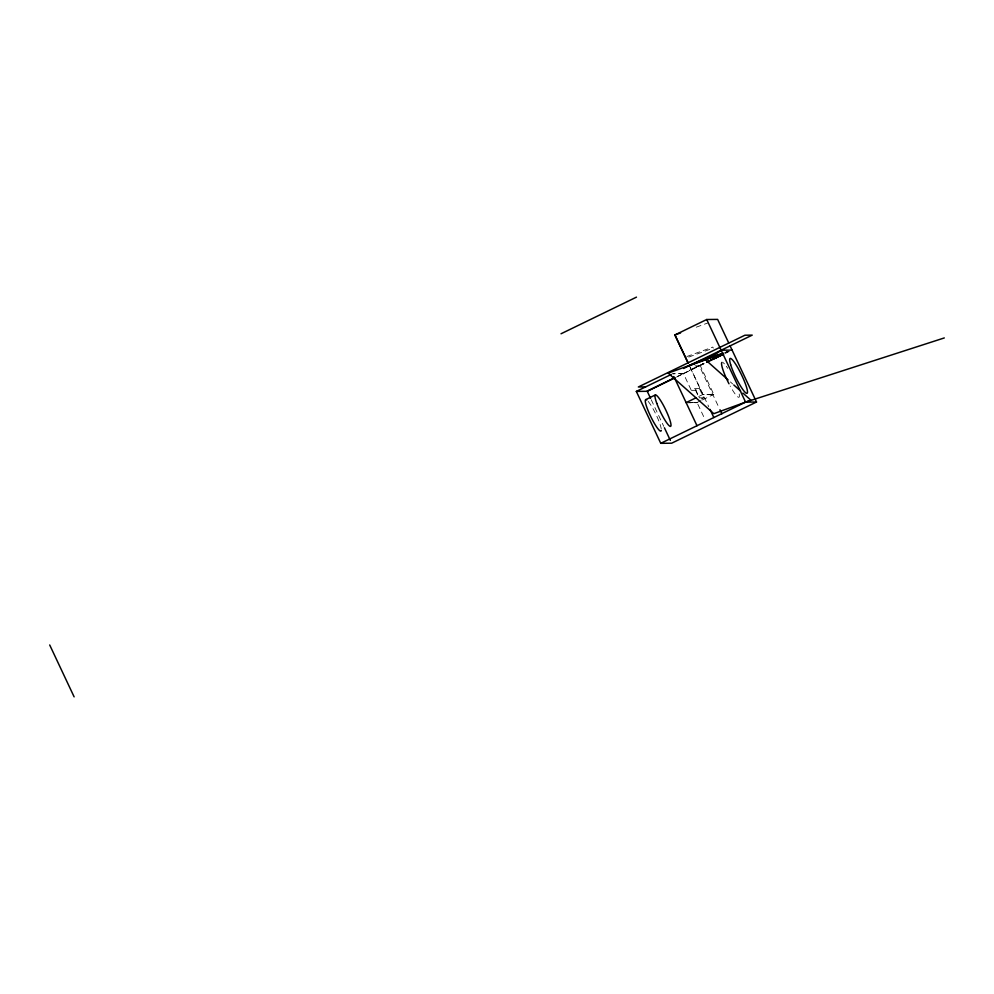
<?xml version="1.0" encoding="UTF-8"?>
<svg xmlns="http://www.w3.org/2000/svg" width="994" height="994" viewBox="0 0 994 994"><rect width="100%" height="100%" fill="white"/><g stroke="black" fill="none" stroke-linecap="round" stroke-linejoin="round"><path stroke-width="0.75" stroke-dasharray="4.97 3.73" d="M699.242 365.755L697.117 366.711L699.242 365.73L719.321 408.372M728.204 351.454L725.744 352.646L728.142 351.789M703.156 363.879C699.242 365.332 705.516 363.22 702.472 364.028M677.809 376.204L685.723 372.377L682.89 373.756M696.446 367.097L694.806 367.792L696.695 366.898L696.011 367.295M702.373 364.102L702.733 364.102M699.813 365.32L699.875 365.519M686.022 372.241L687.599 371.383M676.516 377.086L704.274 363.605M725.123 353.479L729.298 351.454M699.354 388.492L695.017 388.542L691.29 390.356L695.626 390.307L699.354 388.492L703.727 397.799L701.242 399.004M698.683 396.519L702.969 394.432L713.791 394.369L700.136 365.357M701.006 400.582L697.043 402.508L688.904 402.607M702.336 399.936L713.791 394.369M695.763 367.407L696.446 367.059M691.874 369.395L693.253 368.65L690.979 369.669L692.259 369.022M697.887 366.475C700.435 365.245 695.85 366.96 697.925 366.426M696.247 327.188L707.653 323.025M686.829 356.535L712.822 347.08L713.307 348.124M688.767 357.057L711.866 348.646M724.961 352.448L727.77 351.429M724.949 352.696L727.807 351.652M683.387 373.495L672.553 373.794L683.387 373.495L692.545 393.015M694.297 368.004L693.265 368.526M693.849 368.153L693.452 368.352M703.727 397.799L699.403 397.848L695.017 388.542M690.209 402.582L697.043 402.508L704.734 418.872M686.208 402.806L697.129 402.694M695.067 365.854L699.378 365.978M712.934 394.792L702.87 394.481L689.314 365.68M730.379 381.92L732.653 383.945M689.414 365.63L708.722 406.67M695.626 390.307L698.757 396.954M651.207 399.712L663.756 426.364M648.15 401.377A17.47 2.82 64.1 0 1 661.209 428.65M739.188 394.009A19.395 3.131 64.1 0 1 730.155 385.995M722.924 362.524A19.395 3.131 64.1 0 1 724.402 363.841M726.303 366.252A19.395 3.131 64.1 0 1 727.745 368.389M689.289 370.464L690.097 370.128L689.264 370.439M690.296 369.942L690.296 369.942M700.621 364.848L701.267 364.835L700.621 364.848"/><path stroke-width="1.49" d="M719.283 356.014L720.961 355.193L718.948 356.187M707.144 361.717L707.629 361.58M715.978 357.666L715.121 357.964L717.059 357.169L714.736 358.175L715.891 357.517M707.716 361.58C704.174 363.282 710.101 360.25 708.411 361.095M561.026 333.773L636.483 297.131M687.91 362.698L674.864 334.978L706.722 319.509L717.631 319.397L728.726 342.967M730.031 345.738L756.509 402.011L671.671 443.2L660.761 443.324L636.334 391.412L671.211 374.465M683.611 368.451L752.222 335.127L744.928 335.214L638.334 386.977L645.615 386.902M710.76 360.027L711.853 359.505M717.668 356.647C719.818 355.951 715.332 357.579 717.842 356.66M673.634 378.229L647.156 391.089L650.548 398.308M675.125 377.757L647.256 391.301L636.334 391.412M707.045 362.251L723.744 354.15M645.74 399.613L655.444 394.904M686.121 402.62L695.887 397.873M660.761 443.324L745.587 402.123L944.3 337.935M713.332 358.747C710.126 360.598 716.724 357.157 713.357 358.946M689.215 365.481L715.904 354.063L721.159 350.199L732.081 350.099M713.493 358.71L713.195 359.008M674.864 334.978L680.567 332.903M722.153 353.479L668.216 373.123L713.816 413.678L750.892 400.172L742.916 393.077M689.314 365.68L723.533 353.218M711.344 359.654L710.946 359.853M756.509 402.011L745.587 402.123L706.722 319.509M705.293 359.617L728.093 379.894M733.796 384.964L740.629 391.04M719.967 409.739L721.88 413.815M674.963 334.928L688.233 363.121M710.002 409.379L713.841 417.542M673.857 376.564L696.993 425.718M664.414 427.768L670.354 440.404M49.7 644.969L74.128 696.869M661.296 430.39A17.47 2.82 64.1 0 1 650.498 416.064A17.47 2.82 64.1 0 1 646.721 399.973M728.987 383.796A19.395 3.131 64.1 0 1 721.955 362.388M719.171 355.976L720.451 355.392L719.097 355.964M722.327 354.498L720.911 355.069L722.327 354.498M722.638 354.15L723.284 354.15L722.638 354.15M730.677 364.786A19.395 3.131 64.1 0 0 746.134 393.152A19.395 3.131 64.1 0 0 738.902 369.681A19.395 3.131 64.1 0 0 730.677 364.786M656.798 403.378A17.47 2.82 64.1 0 0 670.528 426.401A17.47 2.82 64.1 0 0 661.619 402.172A17.47 2.82 64.1 0 0 656.798 403.378"/></g></svg>
